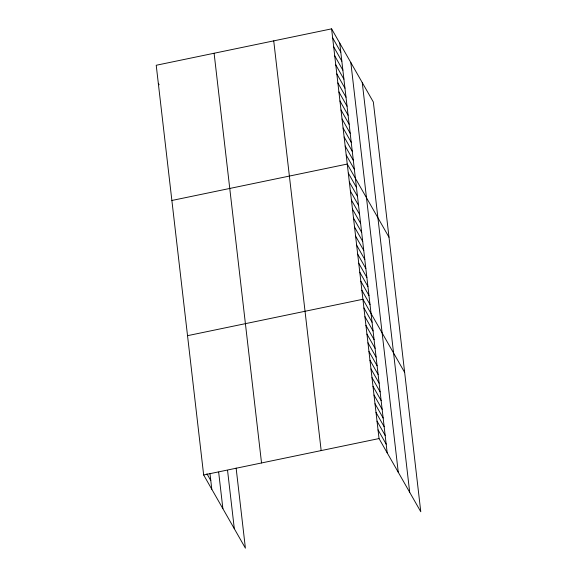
<?xml version="1.0" encoding="UTF-8"?>
<svg xmlns="http://www.w3.org/2000/svg" width="577" height="577" viewBox="0 0 577 577"><rect width="100%" height="100%" fill="white"/><g stroke="black" fill="none" stroke-linecap="round" stroke-linejoin="round"><path stroke-width="0.87" d="M331.602 28.85L379.039 438.563L420.777 511.734L373.341 102.021L331.602 28.85L156.223 65.266L203.659 474.979L245.398 548.15L236.123 468.055M171.881 200.471L347.26 164.056L388.992 237.226M187.532 335.677L362.911 299.261L404.65 372.432M203.659 474.979L379.039 438.563M332.648 37.866L340.791 52.139M333.694 46.874L341.836 61.155M334.732 55.89L342.882 70.17M335.778 64.905L343.921 79.179M336.824 73.921L344.967 88.194M337.87 82.929L346.012 97.21M338.908 91.945L347.051 106.218M339.954 100.961L348.097 115.234M341 109.976L349.143 124.25M342.038 118.985L350.181 133.265M343.084 128L351.227 142.274M344.13 137.016L352.273 151.289M345.169 146.024L353.312 160.305M346.214 155.04L354.357 169.321M348.299 173.071L356.442 187.345M349.345 182.08L357.488 196.36M350.39 191.095L358.533 205.369M351.429 200.111L359.579 214.384M352.475 209.119L360.618 223.4M353.521 218.135L361.664 232.416M354.566 227.15L362.709 241.424M355.605 236.166L363.748 250.44M356.651 245.175L364.794 259.455M357.697 254.19L365.84 268.464M358.735 263.206L366.878 277.479M359.781 272.221L367.924 286.495M360.827 281.23L368.97 295.511M361.866 290.245L370.008 304.519M363.921 307.967L372.064 322.24M364.931 316.672L373.074 330.946M365.933 325.378L374.076 339.651M366.943 334.083L375.086 348.364M367.953 342.788L376.096 357.069M368.963 351.494L377.106 365.775M369.965 360.207L378.108 374.48M370.975 368.912L379.118 383.186M371.985 377.618L380.128 391.891M372.994 386.323L381.137 400.597M373.997 395.029L382.14 409.302M375.007 403.734L383.15 418.015M376.016 412.44L384.159 426.72M377.026 421.145L385.169 435.426M378.029 429.851L386.172 444.131M158.314 83.297L159.173 84.797M206.934 473.789L210.793 480.547M362.255 82.583L409.692 492.296M350.83 62.561L398.267 472.274M339.745 43.124L387.181 452.837M273.729 40.866L321.165 450.579M214.103 53.25L261.532 462.963M227.554 470.385L234.312 528.712M218.654 472.123L222.888 508.69M209.985 473.587L211.802 489.253"/></g></svg>
